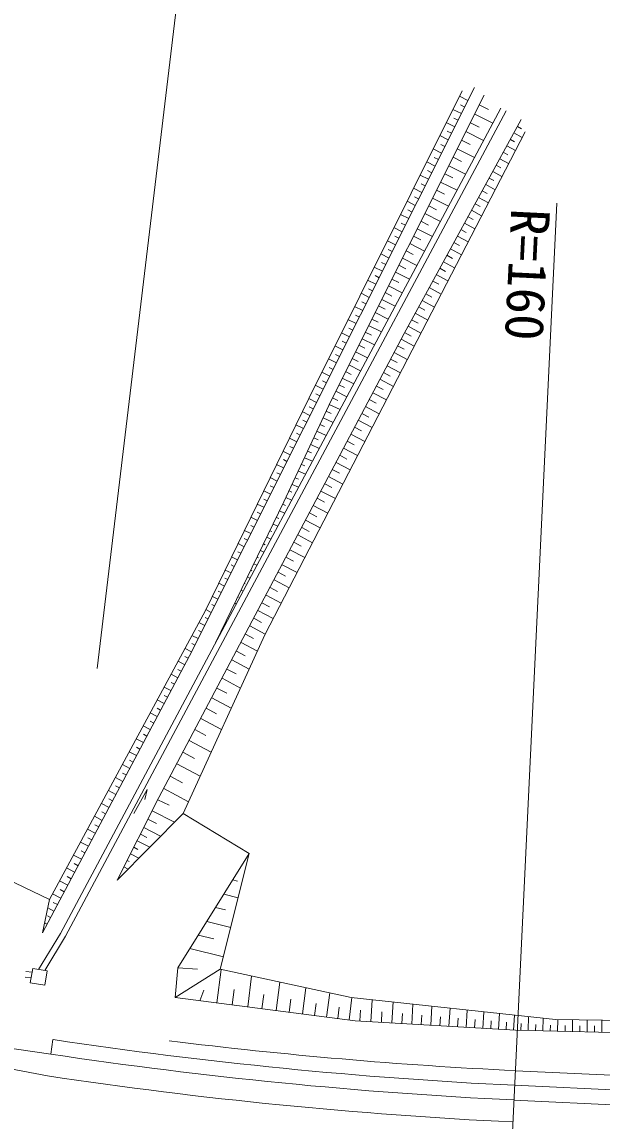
# Model space of a CAD drawing. Units: millimetres, scale not verified. Extents: x 40000 to 680000, y 20000 to 380000.
# Drawn here: x 183774 to 203528, y 283811 to 321272 of the extents above; entities that cross this region are included whole.
import ezdxf
from ezdxf.enums import TextEntityAlignment as Align

# ---------------------------------------------------------------- set-up
doc = ezdxf.new("R2010")
doc.units = ezdxf.units.MM
doc.header["$LTSCALE"] = 1000
doc.linetypes.add('CHAIN', pattern=[18.5, 12, -1.5, 3.5, -1.5])
for name, color, linetype, lineweight in [('M-BGD', 7, 'Continuous', 13), ('M-BMK', 2, 'CHAIN', 13), ('M-STR-HTXT', 7, 'Continuous', 13)]:
    doc.layers.add(name, color=color, linetype=linetype, lineweight=lineweight)
doc.styles.add('ＭＳ ゴシック', font='')
doc.styles.get('ＭＳ ゴシック').set_extended_font_data('MS Gothic')

msp = doc.modelspace()

# ---------------------------------------------------------------- linework, layer by layer
at = {"layer": 'M-BGD'}
for p, q in [((189477, 299686), (199188, 319045)), ((193538, 308455), (198767, 318932)), ((194300, 308382), (199520, 318786)), ((198964, 318598), (198673, 318744)), ((198852, 318375), (198706, 318448)), ((199350, 318448), (199658, 318293)), ((185080, 290235), (200084, 318339)), ((185254, 290136), (200260, 318244)), ((198740, 318151), (198450, 318297)), ((199195, 318139), (199812, 317830)), ((196786, 310660), (200778, 317953)), ((198516, 317704), (198226, 317849)), ((198628, 317928), (198483, 318000)), ((199044, 317839), (199345, 317688)), ((200646, 317713), (200787, 317635)), ((192046, 300402), (200907, 317532)), ((198291, 317257), (198003, 317402)), ((198403, 317481), (198259, 317553)), ((198894, 317538), (199495, 317236)), ((200526, 317493), (200808, 317339)), ((198067, 316810), (197780, 316955)), ((198179, 317034), (198035, 317106)), ((198599, 316951), (199186, 316657)), ((198746, 317245), (199040, 317097)), ((200286, 317055), (200578, 316895)), ((200406, 317274), (200552, 317194)), ((197955, 316587), (197811, 316659)), ((198456, 316665), (198742, 316522)), ((200046, 316616), (200348, 316451)), ((200166, 316835), (200317, 316753)), ((197843, 316363), (197557, 316507)), ((197731, 316140), (197588, 316212)), ((198312, 316379), (198884, 316092)), ((199806, 316177), (200118, 316006)), ((199926, 316397), (200082, 316311)), ((197619, 315917), (197333, 316060)), ((198032, 315821), (198590, 315541)), ((198172, 316100), (198451, 315960)), ((199686, 315958), (199847, 315870)), ((197395, 315470), (197110, 315612)), ((197507, 315693), (197364, 315765)), ((197896, 315549), (198168, 315412)), ((199446, 315520), (199612, 315428)), ((199566, 315739), (199888, 315562)), ((197170, 315023), (196887, 315165)), ((197282, 315246), (197140, 315318)), ((197759, 315277), (198303, 315004)), ((199205, 315081), (199377, 314987)), ((199326, 315300), (199659, 315118)), ((196946, 314576), (196663, 314718)), ((197058, 314799), (196916, 314870)), ((197493, 314746), (198024, 314480)), ((197626, 315011), (197891, 314878)), ((199085, 314862), (199429, 314674)), ((196834, 314352), (196693, 314423)), ((197363, 314487), (197622, 314357)), ((198845, 314423), (199199, 314229)), ((198965, 314642), (199142, 314546)), ((196722, 314129), (196440, 314270)), ((196610, 313905), (196469, 313976)), ((197106, 313976), (197359, 313849)), ((197233, 314228), (197751, 313969)), ((198605, 313984), (198969, 313785)), ((198725, 314204), (198907, 314104)), ((196498, 313682), (196217, 313823)), ((196980, 313724), (197485, 313470)), ((198485, 313765), (198672, 313663)), ((196274, 313235), (195994, 313375)), ((196386, 313459), (196245, 313529)), ((196733, 313231), (197225, 312984)), ((196856, 313477), (197102, 313354)), ((198245, 313327), (198437, 313221)), ((198365, 313546), (198739, 313341)), ((196049, 312788), (195770, 312928)), ((196161, 313012), (196022, 313082)), ((196612, 312991), (196852, 312871)), ((198005, 312888), (198203, 312780)), ((198125, 313107), (198510, 312897)), ((195825, 312341), (195547, 312481)), ((195937, 312565), (195798, 312635)), ((196374, 312517), (196609, 312400)), ((196492, 312751), (196972, 312510)), ((197765, 312449), (197968, 312339)), ((197885, 312669), (198280, 312453)), ((195713, 312118), (195574, 312187)), ((196142, 312055), (196371, 311940)), ((196257, 312283), (196725, 312048)), ((197645, 312230), (198050, 312008)), ((195601, 311894), (195324, 312033)), ((195489, 311671), (195350, 311740)), ((196028, 311826), (196485, 311597)), ((197405, 311791), (197820, 311564)), ((197525, 312011), (197733, 311897)), ((195377, 311447), (195101, 311586)), ((195804, 311379), (196249, 311156)), ((195916, 311603), (196138, 311491)), ((197165, 311353), (197591, 311120)), ((197285, 311572), (197498, 311456)), ((195153, 311000), (194877, 311139)), ((195265, 311224), (195127, 311293)), ((195579, 310932), (196013, 310715)), ((195692, 311156), (195909, 311047)), ((197045, 311134), (197263, 311014)), ((191721, 301066), (196786, 310660)), ((194928, 310554), (194654, 310691)), ((195040, 310777), (194903, 310846)), ((195467, 310709), (195679, 310603)), ((196804, 310693), (197025, 310571)), ((196925, 310914), (197361, 310676)), ((194704, 310107), (194431, 310244)), ((194816, 310330), (194679, 310399)), ((195243, 310262), (195449, 310159)), ((195355, 310485), (195778, 310273)), ((196566, 310244), (196791, 310125)), ((196685, 310469), (197132, 310234)), ((194592, 309883), (194455, 309952)), ((195019, 309815), (195219, 309715)), ((195131, 310039), (195542, 309832)), ((196447, 310019), (196898, 309781)), ((194480, 309660), (194208, 309796)), ((194368, 309436), (194232, 309505)), ((194907, 309592), (195307, 309391)), ((196207, 309564), (196662, 309325)), ((196327, 309792), (196554, 309672)), ((194256, 309213), (193984, 309349)), ((194144, 308989), (194008, 309057)), ((194683, 309145), (195071, 308950)), ((194795, 309368), (194989, 309271)), ((195965, 309106), (196424, 308864)), ((196086, 309335), (196315, 309214)), ((194032, 308766), (193761, 308902)), ((194458, 308698), (194836, 308509)), ((194570, 308921), (194759, 308827)), ((195843, 308875), (196074, 308753)), ((190025, 301233), (193538, 308455)), ((192697, 304927), (194300, 308382)), ((193807, 308319), (193538, 308454)), ((193919, 308542), (193784, 308610)), ((194346, 308474), (194527, 308383)), ((195599, 308411), (195832, 308288)), ((195722, 308644), (196184, 308400)), ((193583, 307872), (193319, 308005)), ((193695, 308095), (193560, 308163)), ((194133, 308022), (194304, 307943)), ((194238, 308249), (194606, 308078)), ((195352, 307943), (195586, 307819)), ((195476, 308178), (195941, 307932)), ((193359, 307425), (193100, 307555)), ((193471, 307649), (193339, 307715)), ((193923, 307569), (194081, 307495)), ((194028, 307795), (194370, 307637)), ((195228, 307708), (195697, 307460)), ((193247, 307202), (193118, 307267)), ((193817, 307342), (194134, 307195)), ((194977, 307235), (195451, 306985)), ((195103, 307471), (195339, 307346)), ((193135, 306978), (192882, 307105)), ((193023, 306755), (192896, 306818)), ((193607, 306888), (193898, 306753)), ((193712, 307115), (193858, 307047)), ((194851, 306996), (195090, 306870)), ((192911, 306531), (192663, 306656)), ((193397, 306435), (193663, 306311)), ((193502, 306661), (193635, 306600)), ((194598, 306516), (194839, 306389)), ((194725, 306757), (195203, 306505)), ((192686, 306084), (192444, 306206)), ((192799, 306308), (192675, 306370)), ((193291, 306208), (193412, 306152)), ((194471, 306275), (194953, 306021)), ((192462, 305637), (192225, 305756)), ((192574, 305861), (192453, 305922)), ((193081, 305754), (193189, 305704)), ((193186, 305981), (193427, 305869)), ((194215, 305789), (194700, 305533)), ((194343, 306032), (194586, 305904)), ((192238, 305191), (192007, 305307)), ((192350, 305414), (192232, 305473)), ((192976, 305527), (193191, 305428)), ((194085, 305545), (194330, 305415)), ((192126, 304967), (192010, 305025)), ((192765, 305074), (192955, 304986)), ((192871, 305301), (192965, 305257)), ((193826, 305053), (194073, 304922)), ((193956, 305300), (194446, 305041)), ((190361, 300127), (192697, 304927)), ((192014, 304744), (191788, 304857)), ((191902, 304520), (191789, 304577)), ((192549, 304623), (192718, 304541)), ((192659, 304848), (192743, 304807)), ((193695, 304806), (194189, 304545)), ((191790, 304297), (191569, 304407)), ((192440, 304398), (192516, 304361)), ((193433, 304308), (193931, 304045)), ((193564, 304557), (193813, 304425)), ((191565, 303850), (191350, 303958)), ((191678, 304073), (191567, 304129)), ((192221, 303949), (192288, 303916)), ((192330, 304173), (192482, 304100)), ((193300, 304057), (193551, 303924)), ((191341, 303403), (191132, 303508)), ((191453, 303626), (191346, 303680)), ((192002, 303499), (192061, 303470)), ((192112, 303724), (192246, 303658)), ((193034, 303552), (193287, 303419)), ((193167, 303806), (193670, 303540)), ((191229, 303179), (191124, 303232)), ((191893, 303274), (192011, 303217)), ((192900, 303299), (193407, 303032)), ((191005, 302732), (190903, 302784)), ((191117, 302956), (190913, 303058)), ((191674, 302825), (191775, 302776)), ((191783, 303050), (191834, 303025)), ((192631, 302788), (193141, 302519)), ((192765, 303044), (193021, 302909)), ((190781, 302286), (190681, 302335)), ((190893, 302509), (190694, 302609)), ((191455, 302375), (191539, 302334)), ((191565, 302600), (191607, 302579)), ((192495, 302531), (192752, 302395)), ((190669, 302062), (190476, 302159)), ((191346, 302150), (191379, 302134)), ((192222, 302014), (192481, 301877)), ((192359, 302274), (192874, 302002)), ((190444, 301615), (190257, 301709)), ((190557, 301839), (190460, 301887)), ((191127, 301701), (191152, 301689)), ((191236, 301926), (191304, 301893)), ((192085, 301754), (192604, 301480)), ((184715, 291394), (190025, 301233)), ((190220, 301168), (190038, 301260)), ((190332, 301392), (190239, 301439)), ((191018, 301476), (191068, 301451)), ((191808, 301231), (192332, 300954)), ((191947, 301493), (192208, 301354)), ((188438, 294857), (191721, 301066)), ((189996, 300721), (189802, 300819)), ((190108, 300945), (190017, 300990)), ((191669, 300967), (191933, 300827)), ((189884, 300498), (189787, 300547)), ((191529, 300703), (192057, 300424)), ((189258, 294315), (192046, 300402)), ((189660, 300051), (189556, 300103)), ((189772, 300274), (189564, 300379)), ((191234, 300144), (191793, 299848)), ((191382, 300423), (191661, 300276)), ((189548, 299828), (189326, 299938)), ((191077, 299848), (191373, 299691)), ((184472, 290251), (189477, 299686)), ((189317, 299384), (189092, 299503)), ((189434, 299605), (189324, 299663)), ((190920, 299551), (191513, 299238)), ((189082, 298942), (188854, 299063)), ((189199, 299163), (189087, 299223)), ((190754, 299237), (191068, 299071)), ((188848, 298501), (188617, 298623)), ((188965, 298722), (188851, 298782)), ((190412, 298590), (190745, 298414)), ((190588, 298923), (191216, 298591)), ((188731, 298280), (188615, 298341)), ((190236, 298257), (190902, 297905)), ((188614, 298059), (188379, 298183)), ((188496, 297838), (188379, 297900)), ((190049, 297904), (190402, 297717)), ((188379, 297617), (188142, 297743)), ((188262, 297397), (188143, 297460)), ((189862, 297551), (190569, 297177)), ((188145, 297176), (187904, 297303)), ((189664, 297176), (190039, 296978)), ((187911, 296734), (187667, 296863)), ((188028, 296955), (187907, 297019)), ((189466, 296802), (190215, 296405)), ((187676, 296292), (187429, 296423)), ((187793, 296513), (187672, 296578)), ((189256, 296404), (189653, 296194)), ((187442, 295851), (187192, 295983)), ((187559, 296071), (187436, 296137)), ((189046, 296007), (189841, 295587)), ((187325, 295630), (187200, 295696)), ((188824, 295586), (189245, 295364)), ((187208, 295409), (186954, 295543)), ((187091, 295188), (186964, 295255)), ((186973, 294967), (186717, 295103)), ((187016, 292051), (188438, 294857)), ((187585, 294322), (188038, 295139)), ((188038, 295139), (187957, 294789)), ((188601, 295165), (189443, 294720)), ((186739, 294526), (186479, 294663)), ((186856, 294746), (186728, 294814)), ((188403, 294788), (188783, 294596)), ((186505, 294084), (186242, 294223)), ((186622, 294305), (186492, 294374)), ((187016, 292051), (189258, 294315)), ((188065, 294122), (188353, 293976)), ((188211, 294409), (188970, 294024)), ((189258, 294315), (191512, 292956)), ((186270, 293642), (186004, 293783)), ((186388, 293863), (186256, 293933)), ((187920, 293835), (188494, 293544)), ((186036, 293200), (185767, 293343)), ((186153, 293421), (186020, 293492)), ((187694, 293389), (188125, 293171)), ((187807, 293612), (188022, 293503)), ((185919, 292980), (185784, 293051)), ((187581, 293166), (187725, 293093)), ((191512, 292956), (189081, 289059)), ((190528, 289012), (191512, 292956)), ((182081, 292649), (184715, 291394)), ((185802, 292759), (185529, 292903)), ((185685, 292538), (185548, 292610)), ((187355, 292720), (187427, 292683)), ((187468, 292943), (187755, 292797)), ((185567, 292317), (185292, 292463)), ((187242, 292497), (187386, 292424)), ((185333, 291875), (185054, 292023)), ((185450, 292096), (185312, 292169)), ((191111, 292012), (190949, 292053)), ((185099, 291434), (184817, 291583)), ((185216, 291655), (185077, 291728)), ((191135, 291445), (190646, 291567)), ((184715, 291394), (184472, 290251)), ((184864, 290992), (184653, 291104)), ((184982, 291213), (184841, 291288)), ((190704, 291032), (190365, 291117)), ((184747, 290771), (184642, 290827)), ((184630, 290550), (184545, 290596)), ((190882, 290431), (190064, 290635)), ((184338, 289008), (185080, 290235)), ((184551, 288973), (185254, 290136)), ((190310, 290045), (189779, 290177)), ((190633, 289433), (189492, 289718)), ((183902, 288942), (184119, 288919)), ((184139, 289041), (184057, 288548)), ((184139, 289041), (184632, 288960)), ((184632, 288960), (184551, 288467)), ((189081, 289059), (188989, 288046)), ((188989, 288046), (190528, 289012)), ((189081, 289059), (189747, 289011)), ((190408, 287864), (190554, 289007)), ((194986, 288052), (190528, 289012)), ((183881, 288743), (184098, 288720)), ((184551, 288467), (184057, 288548)), ((191461, 287730), (191595, 288783)), ((192431, 287605), (192555, 288576)), ((189836, 287938), (189965, 288300)), ((190934, 287797), (191001, 288323)), ((191946, 287667), (192008, 288153)), ((193325, 287491), (193440, 288385)), ((194150, 287385), (194255, 288209)), ((188989, 288046), (195126, 287260)), ((192878, 287548), (192935, 287995)), ((193738, 287438), (193790, 287850)), ((194531, 287336), (194579, 287717)), ((194912, 287288), (195009, 288049)), ((201940, 287301), (194986, 288052)), ((195657, 287228), (195701, 287975)), ((196369, 287186), (196411, 287898)), ((197048, 287145), (197089, 287825)), ((197696, 287107), (197735, 287755)), ((184756, 286123), (174850, 287545)), ((195283, 287251), (195306, 287624)), ((196013, 287207), (196034, 287563)), ((196708, 287166), (196729, 287505)), ((197372, 287126), (197392, 287450)), ((198006, 287088), (198024, 287398)), ((198315, 287070), (198352, 287688)), ((198610, 287052), (198628, 287347)), ((198905, 287035), (198940, 287625)), ((199468, 287001), (199502, 287564)), ((200006, 286969), (200038, 287506)), ((200518, 286938), (200549, 287451)), ((201018, 286925), (201028, 287399)), ((201518, 286914), (201527, 287345)), ((174816, 287247), (184644, 285381)), ((195126, 287260), (200580, 286935)), ((199187, 287018), (199203, 287299)), ((199737, 286985), (199753, 287254)), ((200262, 286954), (200277, 287210)), ((200768, 286931), (200773, 287168)), ((201268, 286920), (201273, 287135)), ((201768, 286909), (201772, 287107)), ((209713, 287211), (201940, 287301)), ((202018, 286903), (202026, 287300)), ((202268, 286898), (202272, 287099)), ((202518, 286892), (202526, 287294)), ((202768, 286887), (202772, 287090)), ((203018, 286882), (203026, 287288)), ((203268, 286876), (203272, 287082)), ((203518, 286871), (203526, 287282)), ((184830, 286617), (184756, 286123)), ((200580, 286935), (209210, 286747)), ((200577, 285559), (210352, 285092)), ((200553, 285060), (210336, 284592)), ((200529, 284560), (210321, 284092))]:
    msp.add_line(p, q, dxfattribs=at)
for radius, start in [(156750, 261.45319), (156250, 262.89204), (157250, 261.45319), (158000, 261.45319)]:
    msp.add_arc((208126, 441627), radius, start, 267.23168, dxfattribs=at)
at = {"layer": 'M-BMK'}
msp.add_arc((203437, 441784), 160000, 249.32338, 268.91182, dxfattribs=at)
at = {"layer": 'M-STR-HTXT'}
for p, q in [((186332, 299256), (191195, 339776)), ((200398, 281813), (201989, 315098))]:
    msp.add_line(p, q, dxfattribs=at)

# ---------------------------------------------------------------- texts
at = {"layer": 'M-STR-HTXT', "style": 'ＭＳ ゴシック'}
msp.add_text('R=160', height=1320, rotation=267.212, dxfattribs=at).set_placement((200045, 314961), align=Align.BOTTOM_LEFT)

doc.saveas('drawing.dxf')
